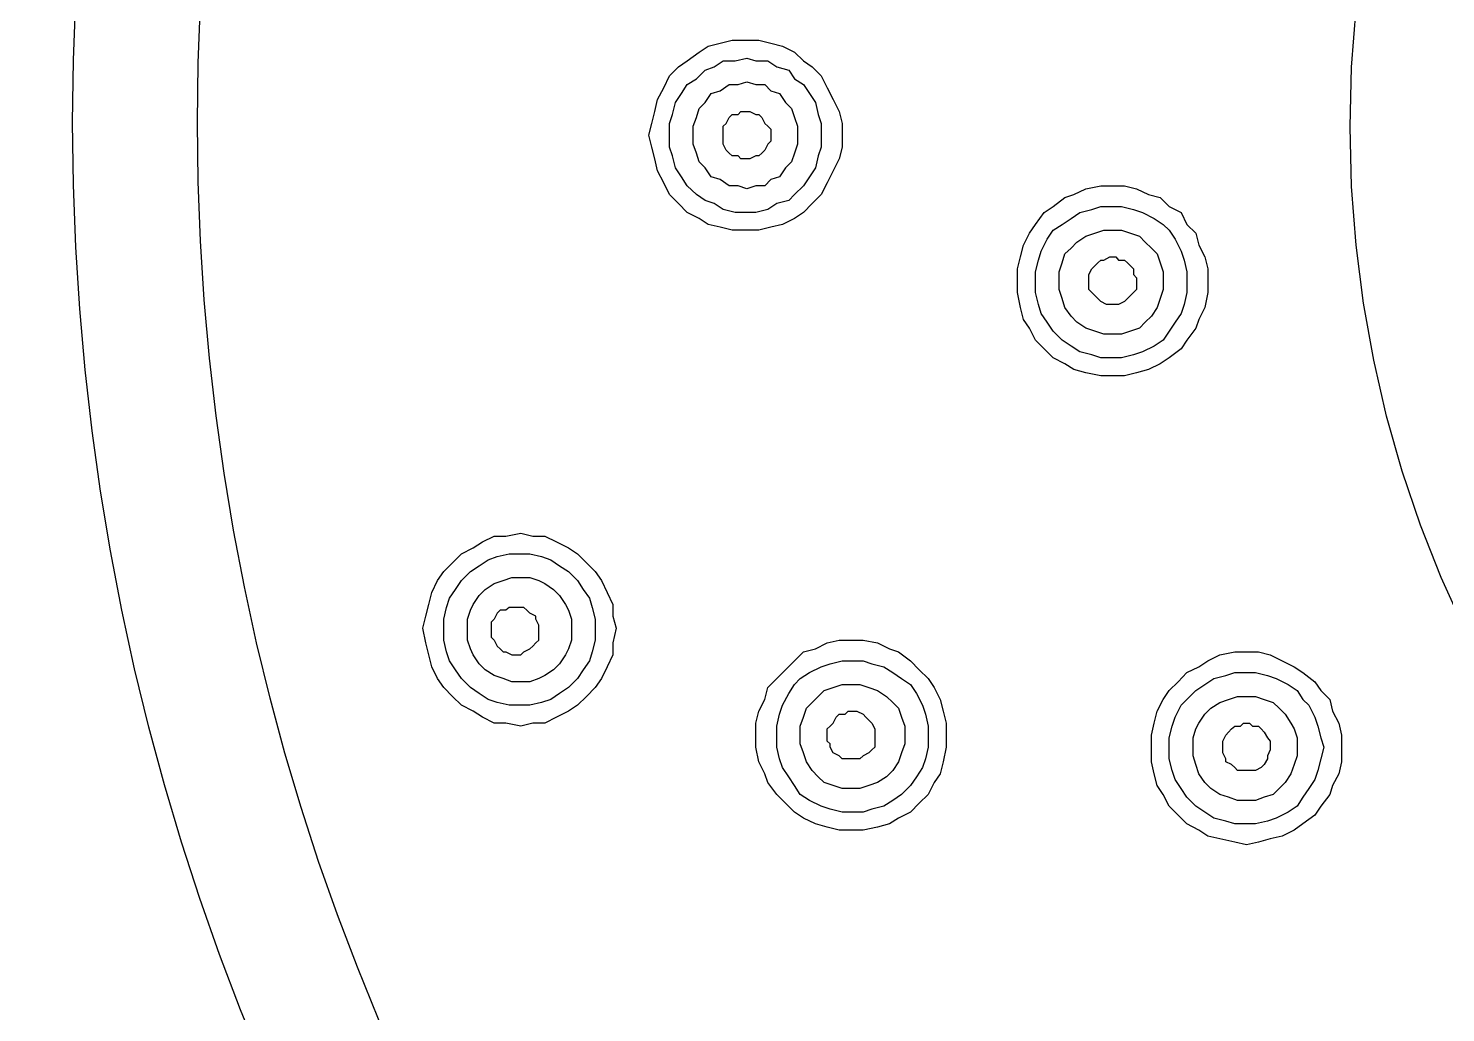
# Model space of a CAD drawing. Extents: x 468514 to 728049, y -74127 to 69080.
# Drawn here: x 636027.85 to 636053.35, y -68598.93 to -68581.21 of the extents above; entities that cross this region are included whole.
import ezdxf

# ---------------------------------------------------------------- set-up
doc = ezdxf.new("R2010")
doc.units = 0
doc.header["$LTSCALE"] = 500
doc.header["$MEASUREMENT"] = 0
doc.linetypes.add('HIDDEN2', pattern=[0.1875, 0.125, -0.0625])
for name, color, linetype in [('E 立面填充', 250, 'Continuous'), ('E 立面标注尺寸', 9, 'Continuous'), ('L-立面家具、洁具', 153, 'Continuous')]:
    doc.layers.add(name, color=color, linetype=linetype)
doc.styles.add('PDC DIM', font='PMingLiU-ExtB.ttf', dxfattribs={"width": 0.85})
doc.dimstyles.new('PDC-A2', dxfattribs={"dimscale": 0, "dimtxt": 2.5, "dimasz": 1, "dimexe": 1, "dimexo": 1, "dimgap": 0.7, "dimtad": 1, "dimdec": 0, "dimtxsty": 'PDC DIM', "dimblk": 'ARCHTICK', "dimcen": 1, "dimdle": 1, "dimclrd": 8, "dimclre": 8, "dimclrt": 9, "dimadec": 0, "dimazin": 0, "dimtfac": 1, "dimtdec": 0, "dimtix": 1, "dimtmove": 2, "dimatfit": 3, "dimldrblk": 'PDC A2 T R', "dimfxl": 10, "dimfxlon": 1, "dimarcsym": 0})

# ---------------------------------------------------------------- blocks, each defined once
blk = doc.blocks.new('A$C2F8A30B2')
at = {"linetype": 'HIDDEN2', "lineweight": -2, "ltscale": 20}
for p, q in [((53.286, 830.244), (53.498, 830.299)), ((53.498, 830.299), (53.713, 830.351)), ((53.713, 830.351), (53.981, 830.351)), ((53.981, 830.351), (54.193, 830.351)), ((54.193, 830.351), (54.408, 830.299)), ((54.408, 830.299), (54.623, 830.244)), ((52.908, 829.978), (53.123, 830.138)), ((53.123, 830.138), (53.286, 830.244)), ((54.623, 830.244), (54.838, 830.138)), ((54.838, 830.138), (54.998, 829.978)), ((52.588, 829.711), (52.748, 829.869)), ((52.748, 829.869), (52.908, 829.978)), ((53.071, 829.656), (53.231, 829.814)), ((53.231, 829.814), (53.391, 829.869)), ((53.391, 829.869), (53.553, 829.978)), ((53.553, 829.978), (53.768, 829.978)), ((53.768, 829.978), (53.981, 830.029)), ((53.981, 830.029), (54.141, 829.978)), ((54.141, 829.978), (54.356, 829.978)), ((54.356, 829.978), (54.518, 829.869)), ((54.518, 829.869), (54.733, 829.814)), ((54.733, 829.814), (54.838, 829.656)), ((54.998, 829.978), (55.156, 829.869)), ((55.156, 829.869), (55.316, 829.711)), ((52.483, 829.494), (52.588, 829.711)), ((52.803, 829.389), (52.908, 829.551)), ((52.908, 829.551), (53.071, 829.656)), ((53.498, 829.441), (53.658, 829.551)), ((53.658, 829.551), (53.821, 829.551)), ((53.821, 829.551), (53.981, 829.604)), ((53.981, 829.604), (54.141, 829.551)), ((54.141, 829.551), (54.303, 829.551)), ((54.303, 829.551), (54.408, 829.441)), ((54.838, 829.656), (54.998, 829.551)), ((54.998, 829.551), (55.105, 829.389)), ((55.316, 829.711), (55.425, 829.494)), ((52.321, 829.066), (52.374, 829.283)), ((52.374, 829.283), (52.483, 829.494)), ((52.694, 829.231), (52.803, 829.389)), ((53.231, 829.231), (53.338, 829.389)), ((53.338, 829.389), (53.498, 829.441)), ((54.408, 829.441), (54.568, 829.389)), ((54.568, 829.389), (54.676, 829.231)), ((55.105, 829.389), (55.213, 829.231)), ((55.425, 829.494), (55.531, 829.283)), ((55.531, 829.283), (55.64, 829.066)), ((52.268, 828.854), (52.321, 829.066)), ((52.588, 828.854), (52.643, 829.016)), ((52.643, 829.016), (52.694, 829.231)), ((53.071, 828.961), (53.123, 829.119)), ((53.123, 829.119), (53.231, 829.231)), ((53.658, 828.961), (53.713, 829.016)), ((53.713, 829.016), (53.821, 829.016)), ((53.821, 829.016), (53.873, 829.066)), ((53.873, 829.066), (53.981, 829.066)), ((53.981, 829.066), (54.035, 829.066)), ((54.035, 829.066), (54.141, 829.016)), ((54.141, 829.016), (54.193, 829.016)), ((54.193, 829.016), (54.248, 828.961)), ((54.676, 829.231), (54.783, 829.119)), ((54.783, 829.119), (54.838, 828.961)), ((55.213, 829.231), (55.265, 829.016)), ((55.265, 829.016), (55.316, 828.854)), ((55.64, 829.066), (55.695, 828.854)), ((52.213, 828.639), (52.268, 828.854)), ((52.588, 828.639), (52.588, 828.854)), ((53.016, 828.801), (53.071, 828.961)), ((53.016, 828.639), (53.016, 828.801)), ((53.553, 828.801), (53.606, 828.854)), ((53.553, 828.748), (53.553, 828.801)), ((53.606, 828.854), (53.658, 828.961)), ((54.248, 828.961), (54.303, 828.854)), ((54.303, 828.854), (54.356, 828.801)), ((54.356, 828.801), (54.408, 828.748)), ((54.838, 828.961), (54.89, 828.801)), ((54.89, 828.801), (54.89, 828.639)), ((55.316, 828.854), (55.316, 828.639)), ((55.695, 828.854), (55.695, 828.639)), ((52.268, 828.426), (52.213, 828.639)), ((52.213, 828.639), (52.213, 828.639)), ((52.588, 828.426), (52.588, 828.639)), ((52.588, 828.639), (52.588, 828.639)), ((53.016, 828.481), (53.016, 828.639)), ((53.016, 828.639), (53.016, 828.639)), ((53.553, 828.639), (53.553, 828.748)), ((53.553, 828.534), (53.553, 828.639)), ((53.553, 828.481), (53.553, 828.534)), ((54.408, 828.534), (54.356, 828.481)), ((54.408, 828.748), (54.408, 828.639)), ((54.408, 828.639), (54.408, 828.534)), ((54.89, 828.639), (54.89, 828.481)), ((55.316, 828.639), (55.316, 828.426)), ((55.695, 828.639), (55.695, 828.426)), ((52.321, 828.216), (52.268, 828.426)), ((52.643, 828.268), (52.588, 828.426)), ((52.694, 828.051), (52.643, 828.268)), ((53.071, 828.319), (53.016, 828.481)), ((53.123, 828.159), (53.071, 828.319)), ((53.606, 828.371), (53.553, 828.481)), ((53.658, 828.319), (53.606, 828.371)), ((53.713, 828.268), (53.658, 828.319)), ((53.821, 828.268), (53.713, 828.268)), ((53.873, 828.216), (53.821, 828.268)), ((54.141, 828.268), (54.035, 828.216)), ((54.193, 828.268), (54.141, 828.268)), ((54.248, 828.319), (54.193, 828.268)), ((54.303, 828.371), (54.248, 828.319)), ((54.356, 828.481), (54.303, 828.371)), ((54.838, 828.319), (54.783, 828.159)), ((54.89, 828.481), (54.838, 828.319)), ((55.265, 828.268), (55.213, 828.051)), ((55.316, 828.426), (55.265, 828.268)), ((55.695, 828.426), (55.64, 828.216)), ((52.374, 828.001), (52.321, 828.216)), ((52.483, 827.786), (52.374, 828.001)), ((52.803, 827.893), (52.694, 828.051)), ((53.231, 828.051), (53.123, 828.159)), ((53.338, 827.893), (53.231, 828.051)), ((53.981, 828.216), (53.873, 828.216)), ((54.035, 828.216), (53.981, 828.216)), ((54.676, 828.051), (54.568, 827.893)), ((54.783, 828.159), (54.676, 828.051)), ((55.213, 828.051), (55.105, 827.893)), ((55.531, 828.001), (55.425, 827.786)), ((55.64, 828.216), (55.531, 828.001)), ((52.588, 827.573), (52.483, 827.786)), ((52.908, 827.731), (52.803, 827.893)), ((53.498, 827.841), (53.338, 827.893)), ((53.658, 827.731), (53.498, 827.841)), ((54.408, 827.841), (54.303, 827.731)), ((54.568, 827.893), (54.408, 827.841)), ((55.105, 827.893), (54.998, 827.731)), ((55.425, 827.786), (55.316, 827.573)), ((52.748, 827.411), (52.588, 827.573)), ((53.071, 827.573), (52.908, 827.731)), ((53.231, 827.464), (53.071, 827.573)), ((53.821, 827.731), (53.658, 827.731)), ((53.981, 827.676), (53.821, 827.731)), ((54.141, 827.731), (53.981, 827.676)), ((54.303, 827.731), (54.141, 827.731)), ((54.838, 827.573), (54.733, 827.464)), ((54.998, 827.731), (54.838, 827.573)), ((55.316, 827.573), (55.156, 827.411)), ((59.49, 827.356), (59.705, 827.521)), ((59.705, 827.521), (59.867, 827.573)), ((59.867, 827.573), (60.082, 827.676)), ((60.082, 827.676), (60.35, 827.731)), ((60.35, 827.731), (60.567, 827.731)), ((60.567, 827.731), (60.777, 827.731)), ((60.777, 827.731), (60.992, 827.676)), ((60.992, 827.676), (61.205, 827.573)), ((61.205, 827.573), (61.42, 827.521)), ((61.42, 827.521), (61.58, 827.356)), ((52.908, 827.251), (52.748, 827.411)), ((53.123, 827.144), (52.908, 827.251)), ((53.391, 827.411), (53.231, 827.464)), ((53.553, 827.306), (53.391, 827.411)), ((53.768, 827.251), (53.553, 827.306)), ((53.981, 827.251), (53.768, 827.251)), ((54.141, 827.251), (53.981, 827.251)), ((54.356, 827.306), (54.141, 827.251)), ((54.518, 827.411), (54.356, 827.306)), ((54.733, 827.464), (54.518, 827.411)), ((54.998, 827.251), (54.838, 827.144)), ((55.156, 827.411), (54.998, 827.251)), ((59.172, 827.036), (59.332, 827.251)), ((59.332, 827.251), (59.49, 827.356)), ((59.817, 827.144), (59.975, 827.251)), ((59.975, 827.251), (60.19, 827.306)), ((60.19, 827.306), (60.35, 827.356)), ((60.35, 827.356), (60.567, 827.356)), ((60.567, 827.356), (60.722, 827.356)), ((60.722, 827.356), (60.937, 827.306)), ((60.937, 827.306), (61.099, 827.251)), ((61.099, 827.251), (61.312, 827.144)), ((61.58, 827.356), (61.794, 827.251)), ((61.794, 827.251), (61.9, 827.036)), ((53.286, 827.036), (53.123, 827.144)), ((53.498, 826.984), (53.286, 827.036)), ((53.713, 826.929), (53.498, 826.984)), ((54.408, 826.984), (54.193, 826.929)), ((54.623, 827.036), (54.408, 826.984)), ((54.838, 827.144), (54.623, 827.036)), ((59.067, 826.878), (59.172, 827.036)), ((59.49, 826.929), (59.652, 827.036)), ((59.652, 827.036), (59.817, 827.144)), ((61.312, 827.144), (61.474, 827.036)), ((61.474, 827.036), (61.58, 826.929)), ((61.9, 827.036), (62.062, 826.878)), ((53.981, 826.929), (53.713, 826.929)), ((54.193, 826.929), (53.981, 826.929)), ((58.957, 826.661), (59.067, 826.878)), ((59.275, 826.556), (59.387, 826.771)), ((59.387, 826.771), (59.49, 826.929)), ((59.817, 826.609), (59.92, 826.714)), ((59.92, 826.714), (60.082, 826.826)), ((60.082, 826.826), (60.24, 826.878)), ((60.24, 826.878), (60.402, 826.929)), ((60.402, 826.929), (60.567, 826.929)), ((60.567, 826.929), (60.722, 826.929)), ((60.722, 826.929), (60.885, 826.878)), ((60.885, 826.878), (61.045, 826.826)), ((61.045, 826.826), (61.15, 826.714)), ((61.15, 826.714), (61.259, 826.609)), ((61.58, 826.929), (61.687, 826.771)), ((61.687, 826.771), (61.794, 826.556)), ((62.062, 826.878), (62.115, 826.661)), ((58.903, 826.451), (58.957, 826.661)), ((59.227, 826.394), (59.275, 826.556)), ((59.652, 826.341), (59.705, 826.503)), ((59.705, 826.503), (59.817, 826.609)), ((61.259, 826.609), (61.365, 826.503)), ((61.365, 826.503), (61.42, 826.341)), ((61.794, 826.556), (61.847, 826.394)), ((62.115, 826.661), (62.224, 826.451)), ((58.852, 826.236), (58.903, 826.451)), ((58.852, 826.021), (58.852, 826.236)), ((59.172, 826.183), (59.227, 826.394)), ((59.602, 826.183), (59.652, 826.341)), ((60.135, 826.131), (60.19, 826.236)), ((60.19, 826.236), (60.24, 826.291)), ((60.24, 826.291), (60.295, 826.341)), ((60.295, 826.341), (60.35, 826.394)), ((60.35, 826.394), (60.402, 826.394)), ((60.402, 826.394), (60.51, 826.451)), ((60.51, 826.451), (60.617, 826.451)), ((60.617, 826.451), (60.67, 826.394)), ((60.67, 826.394), (60.777, 826.394)), ((60.777, 826.394), (60.83, 826.341)), ((60.83, 826.341), (60.885, 826.291)), ((60.885, 826.291), (60.937, 826.236)), ((60.937, 826.236), (60.937, 826.131)), ((61.42, 826.341), (61.474, 826.183)), ((61.847, 826.394), (61.9, 826.183)), ((62.224, 826.451), (62.275, 826.236)), ((62.275, 826.236), (62.275, 826.021)), ((58.852, 825.808), (58.852, 826.021)), ((58.852, 826.021), (58.852, 826.021)), ((59.172, 826.021), (59.172, 826.183)), ((59.172, 825.808), (59.172, 826.021)), ((59.172, 826.021), (59.172, 826.021)), ((59.602, 826.021), (59.602, 826.183)), ((59.602, 825.863), (59.602, 826.021)), ((59.602, 826.021), (59.602, 826.021)), ((60.135, 826.021), (60.135, 826.131)), ((60.135, 825.966), (60.135, 826.021)), ((60.135, 825.863), (60.135, 825.966)), ((60.937, 826.131), (60.992, 826.076)), ((60.992, 826.076), (60.992, 825.966)), ((60.992, 825.966), (60.992, 825.863)), ((61.474, 826.183), (61.474, 826.021)), ((61.474, 826.021), (61.474, 825.863)), ((61.9, 826.183), (61.9, 826.021)), ((61.9, 826.021), (61.9, 825.808)), ((62.275, 826.021), (62.275, 825.808)), ((58.903, 825.539), (58.852, 825.808)), ((59.227, 825.596), (59.172, 825.808)), ((59.652, 825.701), (59.602, 825.863)), ((59.705, 825.539), (59.652, 825.701)), ((60.19, 825.808), (60.135, 825.863)), ((60.24, 825.754), (60.19, 825.808)), ((60.295, 825.701), (60.24, 825.754)), ((60.35, 825.648), (60.295, 825.701)), ((60.83, 825.701), (60.777, 825.648)), ((60.885, 825.754), (60.83, 825.701)), ((60.937, 825.808), (60.885, 825.754)), ((60.992, 825.863), (60.937, 825.808)), ((61.42, 825.701), (61.365, 825.539)), ((61.474, 825.863), (61.42, 825.701)), ((61.9, 825.808), (61.847, 825.596)), ((62.275, 825.808), (62.224, 825.539)), ((58.957, 825.326), (58.903, 825.539)), ((59.275, 825.434), (59.227, 825.596)), ((59.817, 825.381), (59.705, 825.539)), ((60.455, 825.596), (60.35, 825.648)), ((60.51, 825.596), (60.455, 825.596)), ((60.617, 825.596), (60.51, 825.596)), ((60.67, 825.596), (60.617, 825.596)), ((60.777, 825.648), (60.67, 825.596)), ((61.365, 825.539), (61.259, 825.381)), ((61.847, 825.596), (61.794, 825.434)), ((62.224, 825.539), (62.115, 825.326)), ((59.067, 825.168), (58.957, 825.326)), ((59.387, 825.273), (59.275, 825.434)), ((59.49, 825.116), (59.387, 825.273)), ((59.92, 825.273), (59.817, 825.381)), ((60.082, 825.168), (59.92, 825.273)), ((61.15, 825.273), (61.045, 825.168)), ((61.259, 825.381), (61.15, 825.273)), ((61.687, 825.273), (61.58, 825.116)), ((61.794, 825.434), (61.687, 825.273)), ((62.115, 825.326), (62.062, 825.168)), ((59.172, 824.951), (59.067, 825.168)), ((59.332, 824.793), (59.172, 824.951)), ((59.652, 824.951), (59.49, 825.116)), ((59.817, 824.844), (59.652, 824.951)), ((60.24, 825.116), (60.082, 825.168)), ((60.402, 825.059), (60.24, 825.116)), ((60.567, 825.059), (60.402, 825.059)), ((60.722, 825.059), (60.567, 825.059)), ((60.885, 825.116), (60.722, 825.059)), ((61.045, 825.168), (60.885, 825.116)), ((61.474, 824.951), (61.312, 824.844)), ((61.58, 825.116), (61.474, 824.951)), ((61.9, 824.951), (61.794, 824.793)), ((62.062, 825.168), (61.9, 824.951)), ((59.49, 824.631), (59.332, 824.793)), ((59.975, 824.741), (59.817, 824.844)), ((60.19, 824.686), (59.975, 824.741)), ((60.35, 824.631), (60.19, 824.686)), ((60.937, 824.686), (60.722, 824.631)), ((61.099, 824.741), (60.937, 824.686)), ((61.312, 824.844), (61.099, 824.741)), ((61.794, 824.793), (61.58, 824.631)), ((59.705, 824.526), (59.49, 824.631)), ((59.867, 824.421), (59.705, 824.526)), ((60.082, 824.366), (59.867, 824.421)), ((60.567, 824.631), (60.35, 824.631)), ((60.722, 824.631), (60.567, 824.631)), ((61.205, 824.421), (60.992, 824.366)), ((61.42, 824.526), (61.205, 824.421)), ((61.58, 824.631), (61.42, 824.526)), ((60.35, 824.311), (60.082, 824.366)), ((60.567, 824.311), (60.35, 824.311)), ((60.777, 824.311), (60.567, 824.311)), ((60.992, 824.366), (60.777, 824.311)), ((49.219, 821.32), (49.431, 821.426)), ((49.431, 821.426), (49.644, 821.426)), ((49.644, 821.426), (49.914, 821.478)), ((49.914, 821.478), (50.126, 821.426)), ((50.126, 821.426), (50.341, 821.426)), ((50.341, 821.426), (50.556, 821.32)), ((48.681, 820.943), (48.842, 821.106)), ((48.842, 821.106), (49.056, 821.211)), ((49.056, 821.211), (49.219, 821.32)), ((49.488, 821.055), (49.699, 821.106)), ((49.699, 821.106), (49.914, 821.106)), ((49.914, 821.106), (50.074, 821.106)), ((50.074, 821.106), (50.286, 821.055)), ((50.556, 821.32), (50.771, 821.211)), ((50.771, 821.211), (50.931, 821.106)), ((50.931, 821.106), (51.091, 820.943)), ((48.524, 820.786), (48.681, 820.943)), ((49.004, 820.786), (49.162, 820.891)), ((49.162, 820.891), (49.324, 820.998)), ((49.324, 820.998), (49.488, 821.055)), ((50.286, 821.055), (50.449, 820.998)), ((50.449, 820.998), (50.609, 820.891)), ((50.609, 820.891), (50.771, 820.786)), ((51.091, 820.943), (51.251, 820.786)), ((48.309, 820.408), (48.412, 820.625)), ((48.412, 820.625), (48.524, 820.786)), ((48.738, 820.463), (48.842, 820.625)), ((48.842, 820.625), (49.004, 820.786)), ((49.431, 820.571), (49.591, 820.625)), ((49.591, 820.625), (49.751, 820.678)), ((49.751, 820.678), (49.914, 820.678)), ((49.914, 820.678), (50.074, 820.678)), ((50.074, 820.678), (50.236, 820.625)), ((50.236, 820.625), (50.341, 820.571)), ((50.771, 820.786), (50.931, 820.625)), ((50.931, 820.625), (51.036, 820.463)), ((51.251, 820.786), (51.361, 820.625)), ((51.361, 820.625), (51.466, 820.408)), ((48.254, 820.196), (48.309, 820.408)), ((48.627, 820.305), (48.738, 820.463)), ((49.056, 820.196), (49.162, 820.358)), ((49.162, 820.358), (49.271, 820.463)), ((49.271, 820.463), (49.431, 820.571)), ((50.341, 820.571), (50.501, 820.463)), ((50.501, 820.463), (50.609, 820.358)), ((50.609, 820.358), (50.716, 820.196)), ((51.036, 820.463), (51.146, 820.305)), ((51.466, 820.408), (51.569, 820.196)), ((48.199, 819.983), (48.254, 820.196)), ((48.524, 819.928), (48.574, 820.141)), ((48.574, 820.141), (48.627, 820.305)), ((48.949, 819.928), (49.004, 820.091)), ((49.004, 820.091), (49.056, 820.196)), ((49.539, 820.091), (49.488, 820.036)), ((49.644, 820.091), (49.539, 820.091)), ((49.699, 820.141), (49.644, 820.091)), ((49.806, 820.141), (49.699, 820.141)), ((49.859, 820.141), (49.806, 820.141)), ((49.966, 820.141), (49.859, 820.141)), ((50.021, 820.091), (49.966, 820.141)), ((50.074, 820.036), (50.021, 820.091)), ((50.716, 820.196), (50.771, 820.091)), ((50.771, 820.091), (50.821, 819.928)), ((51.146, 820.305), (51.196, 820.141)), ((51.196, 820.141), (51.251, 819.928)), ((51.569, 820.196), (51.569, 819.983)), ((48.149, 819.768), (48.199, 819.983)), ((48.524, 819.768), (48.524, 819.928)), ((48.949, 819.768), (48.949, 819.928)), ((49.431, 819.928), (49.376, 819.876)), ((49.376, 819.876), (49.376, 819.768)), ((49.488, 820.036), (49.431, 819.928)), ((50.181, 819.983), (50.074, 820.036)), ((50.181, 819.928), (50.181, 819.983)), ((50.236, 819.823), (50.181, 819.928)), ((50.821, 819.928), (50.821, 819.768)), ((51.251, 819.928), (51.251, 819.768)), ((51.569, 819.983), (51.626, 819.768)), ((48.199, 819.501), (48.149, 819.768)), ((48.149, 819.768), (48.149, 819.768)), ((48.524, 819.553), (48.524, 819.768)), ((48.524, 819.768), (48.524, 819.768)), ((48.949, 819.553), (48.949, 819.768)), ((48.949, 819.768), (48.949, 819.768)), ((49.376, 819.768), (49.376, 819.716)), ((49.376, 819.716), (49.376, 819.608)), ((49.376, 819.608), (49.431, 819.553)), ((50.236, 819.768), (50.236, 819.823)), ((50.236, 819.665), (50.236, 819.768)), ((50.236, 819.553), (50.236, 819.665)), ((50.821, 819.768), (50.821, 819.553)), ((51.251, 819.768), (51.251, 819.553)), ((51.626, 819.768), (51.569, 819.501)), ((48.254, 819.288), (48.199, 819.501)), ((48.574, 819.341), (48.524, 819.553)), ((48.627, 819.181), (48.574, 819.341)), ((49.004, 819.396), (48.949, 819.553)), ((49.056, 819.288), (49.004, 819.396)), ((49.431, 819.553), (49.488, 819.446)), ((49.488, 819.446), (49.539, 819.396)), ((49.539, 819.396), (49.591, 819.341)), ((49.591, 819.341), (49.644, 819.341)), ((49.644, 819.341), (49.751, 819.288)), ((49.914, 819.288), (49.966, 819.341)), ((49.966, 819.341), (50.074, 819.396)), ((50.074, 819.396), (50.126, 819.446)), ((50.126, 819.446), (50.181, 819.501)), ((50.181, 819.501), (50.236, 819.553)), ((50.771, 819.396), (50.716, 819.288)), ((50.821, 819.553), (50.771, 819.396)), ((51.196, 819.341), (51.146, 819.181)), ((51.251, 819.553), (51.196, 819.341)), ((51.569, 819.501), (51.569, 819.288)), ((54.838, 819.181), (54.998, 819.341)), ((54.998, 819.341), (55.213, 819.396)), ((55.213, 819.396), (55.425, 819.501)), ((55.425, 819.501), (55.64, 819.553)), ((55.64, 819.553), (55.855, 819.553)), ((55.855, 819.553), (56.07, 819.553)), ((56.07, 819.553), (56.333, 819.501)), ((56.333, 819.501), (56.548, 819.396)), ((56.548, 819.396), (56.71, 819.341)), ((56.71, 819.341), (56.925, 819.181)), ((62.489, 819.288), (62.759, 819.341)), ((62.759, 819.341), (62.974, 819.341)), ((62.974, 819.341), (63.189, 819.341)), ((63.189, 819.341), (63.399, 819.288)), ((48.309, 819.073), (48.254, 819.288)), ((48.412, 818.861), (48.309, 819.073)), ((48.738, 819.018), (48.627, 819.181)), ((49.162, 819.126), (49.056, 819.288)), ((49.271, 819.018), (49.162, 819.126)), ((49.751, 819.288), (49.806, 819.288)), ((49.806, 819.288), (49.914, 819.288)), ((50.609, 819.126), (50.501, 819.018)), ((50.716, 819.288), (50.609, 819.126)), ((51.146, 819.181), (51.036, 819.018)), ((51.466, 819.073), (51.361, 818.861)), ((51.569, 819.288), (51.466, 819.073)), ((54.676, 819.018), (54.838, 819.181)), ((55.105, 818.968), (55.316, 819.073)), ((55.316, 819.073), (55.48, 819.126)), ((55.48, 819.126), (55.695, 819.181)), ((55.695, 819.181), (55.855, 819.181)), ((55.855, 819.181), (56.07, 819.181)), ((56.07, 819.181), (56.23, 819.126)), ((56.23, 819.126), (56.445, 819.073)), ((56.445, 819.073), (56.605, 818.968)), ((56.925, 819.181), (57.083, 819.018)), ((61.9, 818.968), (62.115, 819.073)), ((62.115, 819.073), (62.275, 819.181)), ((62.275, 819.181), (62.489, 819.288)), ((63.399, 819.288), (63.612, 819.181)), ((63.612, 819.181), (63.827, 819.073)), ((63.827, 819.073), (63.987, 818.968)), ((48.524, 818.701), (48.412, 818.861)), ((48.842, 818.861), (48.738, 819.018)), ((49.004, 818.701), (48.842, 818.861)), ((49.431, 818.915), (49.271, 819.018)), ((49.591, 818.861), (49.431, 818.915)), ((49.751, 818.804), (49.591, 818.861)), ((50.236, 818.861), (50.074, 818.804)), ((50.341, 818.915), (50.236, 818.861)), ((50.501, 819.018), (50.341, 818.915)), ((50.931, 818.861), (50.771, 818.701)), ((51.036, 819.018), (50.931, 818.861)), ((51.361, 818.861), (51.251, 818.701)), ((54.356, 818.701), (54.518, 818.861)), ((54.518, 818.861), (54.676, 819.018)), ((54.838, 818.751), (54.941, 818.861)), ((54.941, 818.861), (55.105, 818.968)), ((56.605, 818.968), (56.763, 818.861)), ((56.763, 818.861), (56.925, 818.751)), ((57.083, 819.018), (57.245, 818.861)), ((57.245, 818.861), (57.35, 818.701)), ((61.742, 818.804), (61.9, 818.968)), ((62.224, 818.751), (62.382, 818.861)), ((62.382, 818.861), (62.597, 818.915)), ((62.597, 818.915), (62.759, 818.968)), ((62.759, 818.968), (62.974, 818.968)), ((62.974, 818.968), (63.132, 818.968)), ((63.132, 818.968), (63.347, 818.915)), ((63.347, 818.915), (63.507, 818.861)), ((63.507, 818.861), (63.724, 818.751)), ((63.987, 818.968), (64.202, 818.804)), ((48.681, 818.54), (48.524, 818.701)), ((49.162, 818.593), (49.004, 818.701)), ((49.324, 818.486), (49.162, 818.593)), ((49.914, 818.804), (49.751, 818.804)), ((50.074, 818.804), (49.914, 818.804)), ((50.609, 818.593), (50.449, 818.486)), ((50.771, 818.701), (50.609, 818.593)), ((51.251, 818.701), (51.091, 818.54)), ((54.303, 818.486), (54.356, 818.701)), ((54.623, 818.38), (54.733, 818.593)), ((54.733, 818.593), (54.838, 818.751)), ((55.265, 818.54), (55.371, 818.648)), ((55.371, 818.648), (55.531, 818.701)), ((55.531, 818.701), (55.695, 818.751)), ((55.695, 818.751), (55.855, 818.751)), ((55.855, 818.751), (56.015, 818.751)), ((56.015, 818.751), (56.175, 818.701)), ((56.175, 818.701), (56.333, 818.648)), ((56.333, 818.648), (56.495, 818.54)), ((56.925, 818.751), (57.03, 818.593)), ((57.03, 818.593), (57.14, 818.38)), ((57.35, 818.701), (57.46, 818.486)), ((61.474, 818.486), (61.58, 818.648)), ((61.58, 818.648), (61.742, 818.804)), ((61.9, 818.486), (62.062, 818.648)), ((62.062, 818.648), (62.224, 818.751)), ((63.724, 818.751), (63.882, 818.648)), ((63.882, 818.648), (63.987, 818.486)), ((64.202, 818.804), (64.311, 818.648)), ((64.311, 818.648), (64.469, 818.486)), ((48.842, 818.38), (48.681, 818.54)), ((49.056, 818.273), (48.842, 818.38)), ((49.488, 818.431), (49.324, 818.486)), ((49.699, 818.38), (49.488, 818.431)), ((49.914, 818.38), (49.699, 818.38)), ((50.074, 818.38), (49.914, 818.38)), ((50.286, 818.431), (50.074, 818.38)), ((50.449, 818.486), (50.286, 818.431)), ((50.931, 818.38), (50.771, 818.273)), ((51.091, 818.54), (50.931, 818.38)), ((54.193, 818.273), (54.303, 818.486)), ((54.568, 818.218), (54.623, 818.38)), ((54.998, 818.166), (55.053, 818.326)), ((55.053, 818.326), (55.156, 818.431)), ((55.156, 818.431), (55.265, 818.54)), ((56.495, 818.54), (56.605, 818.431)), ((56.605, 818.431), (56.71, 818.326)), ((56.71, 818.326), (56.763, 818.166)), ((57.14, 818.38), (57.193, 818.218)), ((57.46, 818.486), (57.513, 818.273)), ((61.365, 818.273), (61.474, 818.486)), ((61.687, 818.166), (61.794, 818.38)), ((61.794, 818.38), (61.9, 818.486)), ((62.224, 818.218), (62.329, 818.326)), ((62.329, 818.326), (62.489, 818.431)), ((62.489, 818.431), (62.647, 818.486)), ((62.647, 818.486), (62.812, 818.54)), ((62.812, 818.54), (62.974, 818.54)), ((62.974, 818.54), (63.132, 818.54)), ((63.132, 818.54), (63.292, 818.486)), ((63.292, 818.486), (63.452, 818.431)), ((63.452, 818.431), (63.562, 818.326)), ((63.562, 818.326), (63.667, 818.218)), ((63.987, 818.486), (64.094, 818.38)), ((64.094, 818.38), (64.202, 818.166)), ((64.469, 818.486), (64.522, 818.273)), ((49.219, 818.166), (49.056, 818.273)), ((49.431, 818.058), (49.219, 818.166)), ((49.644, 818.058), (49.431, 818.058)), ((49.914, 818.006), (49.644, 818.058)), ((50.126, 818.058), (49.914, 818.006)), ((50.341, 818.058), (50.126, 818.058)), ((50.556, 818.166), (50.341, 818.058)), ((50.771, 818.273), (50.556, 818.166)), ((54.141, 818.058), (54.193, 818.273)), ((54.141, 817.843), (54.141, 818.058)), ((54.518, 818.006), (54.568, 818.218)), ((54.941, 818.006), (54.998, 818.166)), ((55.48, 818.006), (55.531, 818.058)), ((55.531, 818.058), (55.585, 818.166)), ((55.585, 818.166), (55.64, 818.218)), ((55.64, 818.218), (55.746, 818.218)), ((55.746, 818.218), (55.8, 818.273)), ((55.8, 818.273), (55.906, 818.273)), ((55.906, 818.273), (55.96, 818.273)), ((55.96, 818.273), (56.07, 818.218)), ((56.07, 818.218), (56.12, 818.166)), ((56.12, 818.166), (56.175, 818.111)), ((56.175, 818.111), (56.23, 818.058)), ((56.23, 818.058), (56.28, 817.955)), ((56.763, 818.166), (56.82, 818.006)), ((57.193, 818.218), (57.245, 818.006)), ((57.513, 818.273), (57.565, 818.058)), ((57.565, 818.058), (57.565, 817.843)), ((61.259, 817.843), (61.312, 818.058)), ((61.312, 818.058), (61.365, 818.273)), ((61.634, 818.006), (61.687, 818.166)), ((62.062, 817.955), (62.115, 818.058)), ((62.115, 818.058), (62.224, 818.218)), ((62.862, 818.006), (62.919, 818.058)), ((62.919, 818.058), (63.024, 818.058)), ((63.024, 818.058), (63.077, 818.006)), ((63.667, 818.218), (63.772, 818.058)), ((63.772, 818.058), (63.827, 817.955)), ((64.202, 818.166), (64.254, 818.006)), ((64.522, 818.273), (64.631, 818.058)), ((64.631, 818.058), (64.684, 817.843)), ((54.141, 817.628), (54.141, 817.843)), ((54.141, 817.843), (54.141, 817.843)), ((54.518, 817.843), (54.518, 818.006)), ((54.518, 817.628), (54.518, 817.843)), ((54.518, 817.843), (54.518, 817.843)), ((54.941, 817.843), (54.941, 818.006)), ((54.941, 817.685), (54.941, 817.843)), ((54.941, 817.843), (54.941, 817.843)), ((55.425, 817.955), (55.48, 818.006)), ((55.425, 817.843), (55.425, 817.955)), ((55.425, 817.736), (55.425, 817.843)), ((56.28, 817.955), (56.28, 817.898)), ((56.28, 817.898), (56.28, 817.791)), ((56.28, 817.791), (56.28, 817.736)), ((56.82, 818.006), (56.82, 817.843)), ((56.82, 817.843), (56.82, 817.685)), ((57.245, 818.006), (57.245, 817.843)), ((57.245, 817.843), (57.245, 817.628)), ((57.565, 817.843), (57.565, 817.628)), ((61.259, 817.628), (61.259, 817.843)), ((61.58, 817.791), (61.634, 818.006)), ((61.58, 817.628), (61.58, 817.791)), ((62.009, 817.791), (62.062, 817.955)), ((62.009, 817.628), (62.009, 817.791)), ((62.544, 817.736), (62.597, 817.843)), ((62.597, 817.843), (62.647, 817.898)), ((62.647, 817.898), (62.704, 817.955)), ((62.704, 817.955), (62.759, 818.006)), ((62.759, 818.006), (62.862, 818.006)), ((63.077, 818.006), (63.189, 818.006)), ((63.189, 818.006), (63.237, 817.955)), ((63.237, 817.955), (63.292, 817.898)), ((63.292, 817.898), (63.347, 817.791)), ((63.347, 817.791), (63.399, 817.736)), ((63.827, 817.955), (63.882, 817.791)), ((63.882, 817.791), (63.882, 817.628)), ((64.254, 818.006), (64.311, 817.791)), ((64.311, 817.791), (64.364, 817.628)), ((64.684, 817.843), (64.684, 817.628)), ((54.193, 817.363), (54.141, 817.628)), ((54.568, 817.416), (54.518, 817.628)), ((54.998, 817.525), (54.941, 817.685)), ((55.48, 817.685), (55.425, 817.736)), ((55.48, 817.628), (55.48, 817.685)), ((55.531, 817.525), (55.48, 817.628)), ((56.23, 817.578), (56.175, 817.525)), ((56.28, 817.628), (56.23, 817.578)), ((56.28, 817.736), (56.28, 817.628)), ((56.82, 817.685), (56.763, 817.525)), ((57.245, 817.628), (57.193, 817.416)), ((57.565, 817.628), (57.513, 817.363)), ((61.259, 817.363), (61.259, 817.628)), ((61.259, 817.628), (61.259, 817.628)), ((61.58, 817.416), (61.58, 817.628)), ((61.58, 817.628), (61.58, 817.628)), ((62.009, 817.471), (62.009, 817.628)), ((62.009, 817.628), (62.009, 817.628)), ((62.544, 817.685), (62.544, 817.736)), ((62.544, 817.578), (62.544, 817.685)), ((62.544, 817.525), (62.544, 817.578)), ((63.399, 817.578), (63.347, 817.471)), ((63.399, 817.736), (63.399, 817.628)), ((63.399, 817.628), (63.399, 817.578)), ((63.882, 817.628), (63.882, 817.471)), ((64.364, 817.628), (64.311, 817.416)), ((64.684, 817.628), (64.684, 817.363)), ((54.303, 817.148), (54.193, 817.363)), ((54.623, 817.258), (54.568, 817.416)), ((55.053, 817.363), (54.998, 817.525)), ((55.156, 817.205), (55.053, 817.363)), ((55.64, 817.471), (55.531, 817.525)), ((55.695, 817.416), (55.64, 817.471)), ((55.746, 817.416), (55.695, 817.416)), ((55.855, 817.416), (55.746, 817.416)), ((55.906, 817.416), (55.855, 817.416)), ((56.015, 817.416), (55.906, 817.416)), ((56.07, 817.471), (56.015, 817.416)), ((56.175, 817.525), (56.07, 817.471)), ((56.71, 817.363), (56.605, 817.205)), ((56.763, 817.525), (56.71, 817.363)), ((57.193, 817.416), (57.14, 817.258)), ((57.513, 817.363), (57.46, 817.148)), ((61.312, 817.148), (61.259, 817.363)), ((61.634, 817.205), (61.58, 817.416)), ((62.062, 817.311), (62.009, 817.471)), ((62.115, 817.148), (62.062, 817.311)), ((62.597, 817.416), (62.544, 817.525)), ((62.597, 817.363), (62.597, 817.416)), ((62.704, 817.311), (62.597, 817.363)), ((62.759, 817.258), (62.704, 817.311)), ((63.292, 817.311), (63.237, 817.258)), ((63.347, 817.416), (63.292, 817.311)), ((63.347, 817.471), (63.347, 817.416)), ((63.827, 817.311), (63.772, 817.148)), ((63.882, 817.471), (63.827, 817.311)), ((64.311, 817.416), (64.254, 817.205)), ((64.684, 817.363), (64.631, 817.148)), ((54.356, 816.99), (54.303, 817.148)), ((54.733, 817.093), (54.623, 817.258)), ((54.838, 816.938), (54.733, 817.093)), ((55.265, 817.093), (55.156, 817.205)), ((55.371, 816.99), (55.265, 817.093)), ((56.495, 817.093), (56.333, 816.99)), ((56.605, 817.205), (56.495, 817.093)), ((57.03, 817.093), (56.925, 816.938)), ((57.14, 817.258), (57.03, 817.093)), ((57.46, 817.148), (57.35, 816.99)), ((61.365, 816.938), (61.312, 817.148)), ((61.687, 817.041), (61.634, 817.205)), ((61.794, 816.883), (61.687, 817.041)), ((62.224, 816.99), (62.115, 817.148)), ((62.812, 817.205), (62.759, 817.258)), ((62.919, 817.205), (62.812, 817.205)), ((62.974, 817.205), (62.919, 817.205)), ((63.077, 817.205), (62.974, 817.205)), ((63.132, 817.205), (63.077, 817.205)), ((63.237, 817.258), (63.132, 817.205)), ((63.772, 817.148), (63.667, 816.99)), ((64.202, 817.041), (64.094, 816.883)), ((64.254, 817.205), (64.202, 817.041)), ((64.631, 817.148), (64.522, 816.938)), ((54.518, 816.776), (54.356, 816.99)), ((54.676, 816.616), (54.518, 816.776)), ((54.941, 816.776), (54.838, 816.938)), ((55.105, 816.668), (54.941, 816.776)), ((55.531, 816.938), (55.371, 816.99)), ((55.695, 816.883), (55.531, 816.938)), ((55.855, 816.883), (55.695, 816.883)), ((56.015, 816.883), (55.855, 816.883)), ((56.175, 816.938), (56.015, 816.883)), ((56.333, 816.99), (56.175, 816.938)), ((56.763, 816.776), (56.605, 816.668)), ((56.925, 816.938), (56.763, 816.776)), ((57.245, 816.776), (57.083, 816.616)), ((57.35, 816.99), (57.245, 816.776)), ((61.474, 816.776), (61.365, 816.938)), ((61.58, 816.563), (61.474, 816.776)), ((61.9, 816.723), (61.794, 816.883)), ((62.329, 816.883), (62.224, 816.99)), ((62.489, 816.776), (62.329, 816.883)), ((62.647, 816.723), (62.489, 816.776)), ((63.452, 816.776), (63.292, 816.723)), ((63.562, 816.883), (63.452, 816.776)), ((63.667, 816.99), (63.562, 816.883)), ((64.094, 816.883), (63.987, 816.723)), ((64.469, 816.776), (64.311, 816.563)), ((64.522, 816.938), (64.469, 816.776)), ((54.838, 816.455), (54.676, 816.616)), ((55.316, 816.563), (55.105, 816.668)), ((55.48, 816.508), (55.316, 816.563)), ((56.445, 816.563), (56.23, 816.508)), ((56.605, 816.668), (56.445, 816.563)), ((57.083, 816.616), (56.925, 816.455)), ((61.742, 816.401), (61.58, 816.563)), ((62.062, 816.563), (61.9, 816.723)), ((62.224, 816.455), (62.062, 816.563)), ((62.812, 816.668), (62.647, 816.723)), ((62.974, 816.668), (62.812, 816.668)), ((63.132, 816.668), (62.974, 816.668)), ((63.292, 816.723), (63.132, 816.668)), ((63.882, 816.563), (63.724, 816.455)), ((63.987, 816.723), (63.882, 816.563)), ((64.311, 816.563), (64.202, 816.401)), ((54.998, 816.346), (54.838, 816.455)), ((55.213, 816.245), (54.998, 816.346)), ((55.695, 816.455), (55.48, 816.508)), ((55.855, 816.455), (55.695, 816.455)), ((56.07, 816.455), (55.855, 816.455)), ((56.23, 816.508), (56.07, 816.455)), ((56.71, 816.346), (56.548, 816.245)), ((56.925, 816.455), (56.71, 816.346)), ((61.9, 816.245), (61.742, 816.401)), ((62.382, 816.346), (62.224, 816.455)), ((62.597, 816.293), (62.382, 816.346)), ((62.759, 816.245), (62.597, 816.293)), ((63.347, 816.293), (63.132, 816.245)), ((63.507, 816.346), (63.347, 816.293)), ((63.724, 816.455), (63.507, 816.346)), ((64.202, 816.401), (63.987, 816.245)), ((55.425, 816.188), (55.213, 816.245)), ((55.64, 816.133), (55.425, 816.188)), ((55.855, 816.133), (55.64, 816.133)), ((56.07, 816.133), (55.855, 816.133)), ((56.333, 816.188), (56.07, 816.133)), ((56.548, 816.245), (56.333, 816.188)), ((62.115, 816.133), (61.9, 816.245)), ((62.275, 816.026), (62.115, 816.133)), ((62.489, 815.973), (62.275, 816.026)), ((62.974, 816.245), (62.759, 816.245)), ((63.132, 816.245), (62.974, 816.245)), ((63.612, 816.026), (63.399, 815.973)), ((63.827, 816.133), (63.612, 816.026)), ((63.987, 816.245), (63.827, 816.133)), ((62.759, 815.918), (62.489, 815.973)), ((62.974, 815.868), (62.759, 815.918)), ((63.189, 815.918), (62.974, 815.868)), ((63.399, 815.973), (63.189, 815.918))]:
    blk.add_line(p, q, dxfattribs=at)
for centre, radius in [((85.397, 828.869), 43.552), ((85.568, 828.871), 41.475), ((85.684, 828.792), 20.847)]:
    blk.add_circle(centre, radius, dxfattribs=at)
blk = doc.blocks.new('_ArchTick')
at = {"color": 0, "linetype": 'ByBlock', "const_width": 0.4}
blk.add_lwpolyline([(-0.5, -0.5), (0.5, 0.5)], dxfattribs=at)
blk = doc.blocks.new('PDC A2 T R')
at = {"color": 0, "linetype": 'ByBlock'}
blk.add_line((0, 0), (-2, 0), dxfattribs=at)
for points in [[(-2.14662, 0.88617), (-1.4913, 1.34503), (-0.6, 0), (0, 0)], [(-2.14662, -0.88617), (-1.4913, -1.34503), (-0.6, 0), (0, 0)]]:
    blk.add_solid(points, dxfattribs=at)

msp = doc.modelspace()

# ---------------------------------------------------------------- hatches: boundary and pattern name
at = {"layer": 'E 立面填充'}
h = msp.add_hatch(dxfattribs=at)
h.set_pattern_fill('_USER', color=256, scale=600, angle=90, pattern_type=0)
h.set_pattern_definition([(90, (637908.8, -70526.5), (-600, 4e-14), [])])
h.paths.add_polyline_path([(636479.822, -70476.5), (636498.822, -70476.5), (636498.822, -70526.5), (637908.822, -70526.5), (637908.822, -68126.5), (635668.822, -68126.5), (635668.822, -70526.5), (636448.822, -70526.5), (636448.822, -70476.5), (636467.822, -70476.5), (636467.822, -68446.5), (636463.822, -68446.5), (636463.822, -68426.5), (636483.822, -68426.5), (636483.822, -68446.5), (636479.822, -68446.5)])
h = msp.add_hatch(dxfattribs=at)
h.set_pattern_fill('_USER', color=256, scale=300, pattern_type=0)
h.set_pattern_definition([(0, (635668.82, -70526.5), (0, 300), [])])
h.paths.add_polyline_path([(636479.822, -70476.5), (636498.822, -70476.5), (636498.822, -70526.5), (637908.822, -70526.5), (637908.822, -68126.5), (635668.822, -68126.5), (635668.822, -70526.5), (636448.822, -70526.5), (636448.822, -70476.5), (636467.822, -70476.5), (636467.822, -68446.5), (636463.822, -68446.5), (636463.822, -68426.5), (636483.822, -68426.5), (636483.822, -68446.5), (636479.822, -68446.5)])

# ---------------------------------------------------------------- block references
at = {"layer": 'L-立面家具、洁具'}
msp.add_blockref('A$C2F8A30B2', (635986.799, -69411.779), dxfattribs=at)

# ---------------------------------------------------------------- leaders
at = {"layer": 'E 立面标注尺寸', "annotation_type": 0, "has_hookline": 1, "hookline_direction": 0, "text_width": 536.711}
msp.add_leader([(636016.609, -68831.954), (636016.609, -67026.5), (636126.329, -67026.5)], dimstyle='PDC-A2', override={"dimscale": 30.000004, "dimtad": 0}, dxfattribs=at)

doc.saveas('drawing.dxf')
